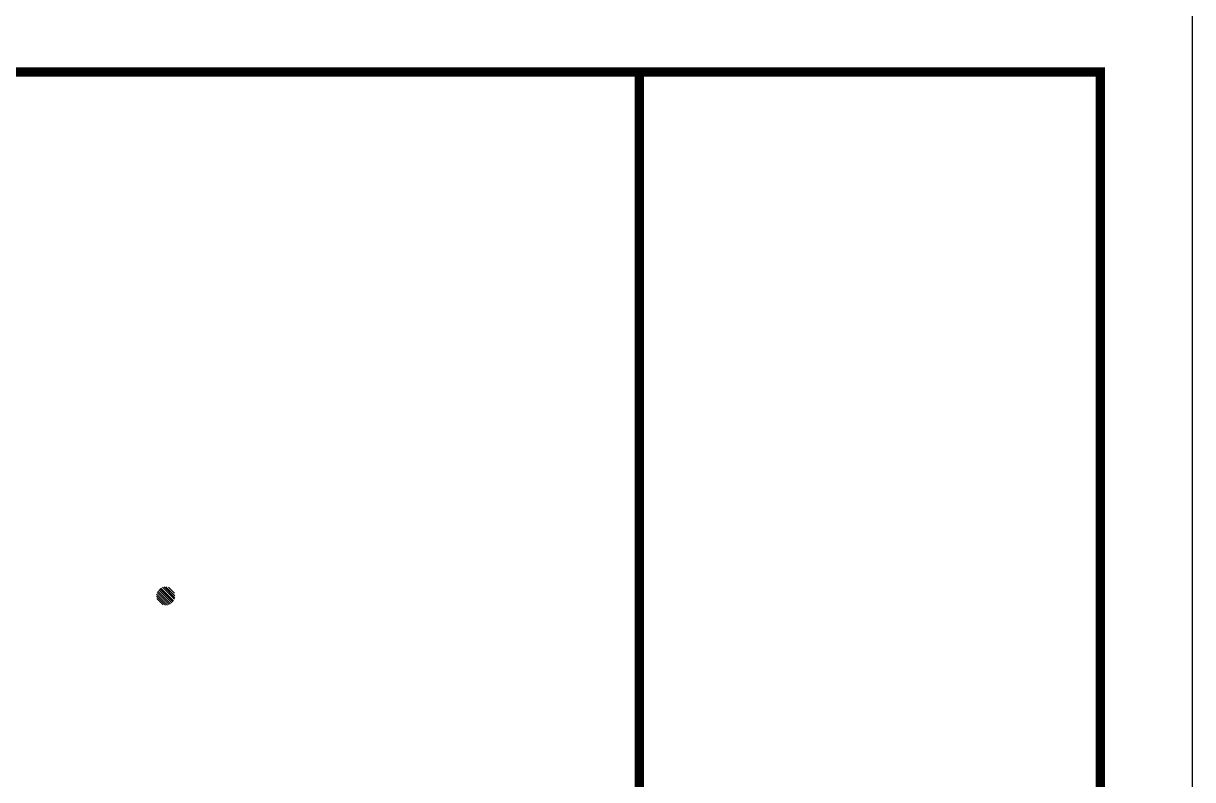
# Model space of a CAD drawing. Extents: x -137808 to 103746506, y -332957 to -111547.
# Drawn here: x 158256 to 170921, y -241407 to -233222 of the extents above; entities that cross this region are included whole.
import ezdxf

# ---------------------------------------------------------------- set-up
doc = ezdxf.new("R2010")
doc.units = 0
doc.header["$LTSCALE"] = 25
doc.header["$MEASUREMENT"] = 0
doc.layers.get('0').update_dxf_attribs({"linetype": 'CONTINUOUS'})
doc.layers.add('PUB_TITLE', color=4, linetype='CONTINUOUS')
doc.layers.add('设备-插座', color=3, linetype='CONTINUOUS')
doc.styles.add('IDQSTYLE', font='txt.shx', dxfattribs={"width": 0.7, "bigfont": 'hztxt.shx'})

# ---------------------------------------------------------------- blocks, each defined once
blk = doc.blocks.new('tjnhty')
at = {"const_width": 100}
blk.add_lwpolyline([(1267557, -1732653), (1267557, -1772653)], dxfattribs=at)
blk.add_lwpolyline([(1267557, -1732653), (1272551, -1732653), (1272551, -1772653), (1267557, -1772653)], close=True, dxfattribs=at)
blk = doc.blocks.new('*X')
at = {"color": 0, "linetype": 'Continuous'}
for p, q in [((262, 135.85), (263.24, 137.09)), ((262, 135.85), (263.24, 137.09)), ((262, 135.85), (263.24, 137.09)), ((262, 135.85), (263.24, 137.09)), ((262.02, 135.59), (263.5, 137.07)), ((262.02, 135.59), (263.5, 137.07)), ((262.02, 135.59), (263.5, 137.07)), ((262.02, 135.59), (263.5, 137.07)), ((262.05, 136.18), (262.91, 137.04)), ((262.05, 136.18), (262.91, 137.04)), ((262.05, 136.18), (262.91, 137.04)), ((262.05, 136.18), (262.91, 137.04)), ((262.09, 135.37), (263.71, 137)), ((262.09, 135.37), (263.71, 137)), ((262.09, 135.37), (263.71, 137)), ((262.09, 135.37), (263.71, 137)), ((262.18, 135.19), (263.9, 136.91)), ((262.18, 135.19), (263.9, 136.91)), ((262.18, 135.19), (263.9, 136.91)), ((262.18, 135.19), (263.9, 136.91)), ((262.3, 135.02), (264.07, 136.79)), ((262.3, 135.02), (264.07, 136.79)), ((262.3, 135.02), (264.07, 136.79)), ((262.3, 135.02), (264.07, 136.79)), ((262.44, 134.88), (264.21, 136.64)), ((262.44, 134.88), (264.21, 136.64)), ((262.44, 134.88), (264.21, 136.64)), ((262.44, 134.88), (264.21, 136.64)), ((262.61, 134.77), (264.32, 136.48)), ((262.61, 134.77), (264.32, 136.48)), ((262.61, 134.77), (264.32, 136.48)), ((262.61, 134.77), (264.32, 136.48)), ((262.8, 134.67), (264.42, 136.29)), ((262.8, 134.67), (264.42, 136.29)), ((262.8, 134.67), (264.42, 136.29)), ((262.8, 134.67), (264.42, 136.29)), ((263.02, 134.61), (264.48, 136.07)), ((263.02, 134.61), (264.48, 136.07)), ((263.02, 134.61), (264.48, 136.07)), ((263.02, 134.61), (264.48, 136.07)), ((263.28, 134.59), (264.5, 135.8)), ((263.28, 134.59), (264.5, 135.8)), ((263.28, 134.59), (264.5, 135.8)), ((263.28, 134.59), (264.5, 135.8)), ((263.62, 134.65), (264.44, 135.46)), ((263.62, 134.65), (264.44, 135.46)), ((263.62, 134.65), (264.44, 135.46)), ((263.62, 134.65), (264.44, 135.46))]:
    blk.add_line(p, q, dxfattribs=at)
blk = doc.blocks.new('HC000134')
at = {"color": 0, "linetype": 'Continuous'}
blk.add_blockref('*X', (-162.01, -152.42), dxfattribs=at)
at = {"color": 0, "style": 'IDQSTYLE', "width": 0.7}
blk.add_attdef('PSFHATT', (4.5, 0), '', height=2.5, dxfattribs=at)

msp = doc.modelspace()

# ---------------------------------------------------------------- linework, layer by layer
at = {"layer": 'PUB_TITLE'}
msp.add_lwpolyline([(96621, -274747), (170921, -274747), (170921, -232747), (96621, -232747)], close=True, dxfattribs=at)
at = {"layer": 'PUB_TITLE', "const_width": 100}
msp.add_lwpolyline([(99121, -273747), (169921, -273747), (169921, -233747), (99121, -233747)], close=True, dxfattribs=at)

# ---------------------------------------------------------------- block references
msp.add_blockref('tjnhty', (-1102630, 1498906))
msp.add_blockref('tjnhty', (-1102630, 1498906))
at = {"layer": '设备-插座', "xscale": -80, "yscale": 80, "zscale": 80, "rotation": 180}
msp.add_blockref('HC000134', (151699, -240746), dxfattribs=at)

doc.saveas('drawing.dxf')
